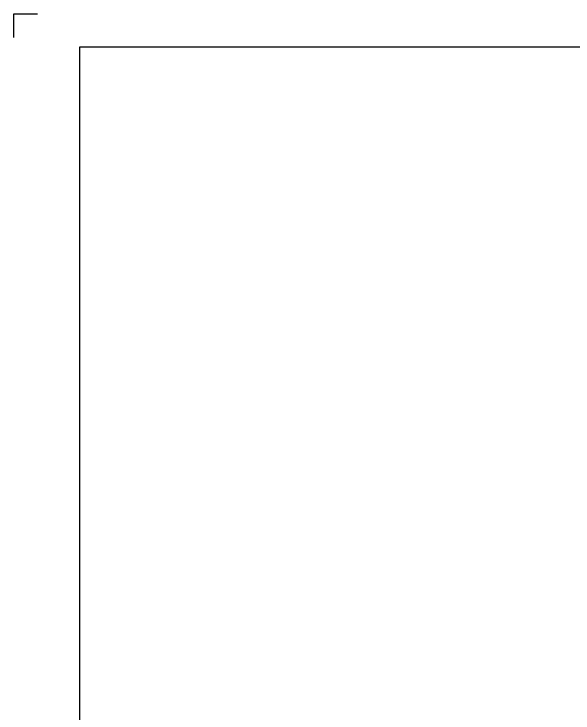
# Model space of a CAD drawing. Header units: metres. Extents: x 246075 to 247503, y 7418632 to 7419642.
# Drawn here: x 246075 to 246479, y 7419136 to 7419642 of the extents above; entities that cross this region are included whole.
import ezdxf

# ---------------------------------------------------------------- set-up
doc = ezdxf.new("R2010")
doc.units = ezdxf.units.M
doc.layers.add('EX-FEATURE', color=7, linetype='Continuous')
doc.layers.add('EX-TITLEBLOCK', color=7, linetype='Continuous')

# ---------------------------------------------------------------- blocks, each defined once
blk = doc.blocks.new('A1-TITLE-SC')
at = {"layer": 'EX-TITLEBLOCK'}
for p, q in [((0, 584), (0, 594)), ((0, 594), (10, 594))]:
    blk.add_line(p, q, dxfattribs=at)
at = {"layer": 'EX-TITLEBLOCK', "color": 2}
for p, q in [((28, 570), (28, 580)), ((28, 580), (38, 580))]:
    blk.add_line(p, q, dxfattribs=at)
at = {"layer": 'EX-TITLEBLOCK', "color": 2, "flags": 128}
blk.add_lwpolyline([(28, 14), (28, 580), (828, 580), (828, 14)], close=True, dxfattribs=at)

msp = doc.modelspace()

# ---------------------------------------------------------------- block references
at = {"layer": 'EX-FEATURE', "xscale": 1.700115417462983, "yscale": 1.700118539193977, "zscale": 1.700115272608143}
msp.add_blockref('A1-TITLE-SC', (246074.74, 7418631.97), dxfattribs=at)

doc.saveas('drawing.dxf')
